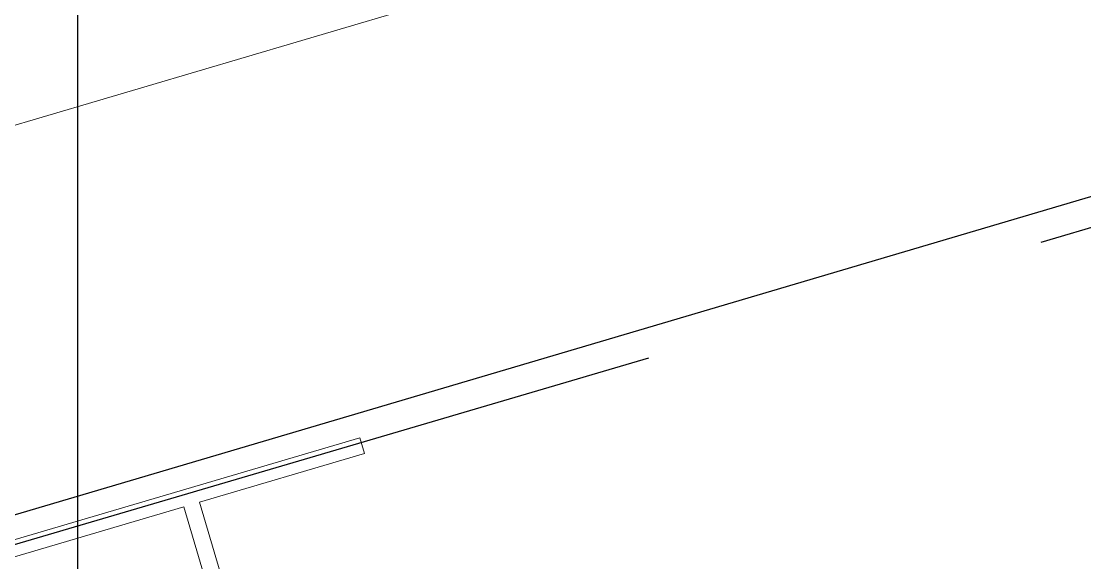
# Model space of a CAD drawing. Header units: millimetres. Extents: x 62878 to 70819, y -67946 to -61850.
# Drawn here: x 64987.08 to 65019.58, y -66897.56 to -66881.01 of the extents above; entities that cross this region are included whole.
import ezdxf

# ---------------------------------------------------------------- set-up
doc = ezdxf.new("R2010")
doc.units = ezdxf.units.MM
doc.linetypes.add('HIDDEN', pattern=[0.375, 0.25, -0.125])
for name, color, linetype, lineweight in [('Dog_dos_yeni', 63, 'Continuous', 5), ('DUVAR-yeni', 3, 'Continuous', 30), ('GOR-2', 152, 'Continuous', 20)]:
    doc.layers.add(name, color=color, linetype=linetype, lineweight=lineweight)

msp = doc.modelspace()

# ---------------------------------------------------------------- linework, layer by layer
msp.add_lwpolyline([(68896.021, -63031.435), (69030.259, -63071.184), (69185.279, -62547.653), (68892.999, -62461.107, 1.044368), (68063.198, -62298.73, 0.204375), (63106.96, -62494.783, 0.353953), (62932.94, -62997.825), (63753.185, -65779.598), (64154.954, -67142.153), (65336.723, -66792.622), (65336.7, -66829.112), (65270.535, -66829.071, 0.626789), (65270.199, -67369.071), (65531.845, -67369.234, 0.926242), (66130.088, -67369.606), (66391.733, -67369.769, 0.626743), (66392.069, -66829.769), (66326.147, -66829.728), (66326.17, -66793.238), (67506.156, -67144.128), (68467.025, -63899.086), (68625.204, -63946.037), (68896.024, -63031.423)], format="xyb")
msp.add_lwpolyline([(64988.802, -67217.803), (69083.802, -67217.803), (69083.802, -64297.803), (64988.802, -64297.803)], close=True)
at = {"layer": 'Dog_dos_yeni'}
msp.add_lwpolyline([(64981.12, -66898.553), (64997.426, -66893.746), (64997.567, -66894.225), (64992.532, -66895.71), (64995.218, -66904.822), (64994.738, -66904.964), (64992.052, -66895.851), (64986.776, -66897.407), (64989.463, -66906.519), (64988.983, -66906.66), (64986.297, -66897.548), (64981.261, -66899.033), (64981.12, -66898.553)], close=True, dxfattribs=at)
at = {"layer": 'DUVAR-yeni', "linetype": 'HIDDEN', "ltscale": 100}
msp.add_lwpolyline([(63684.776, -65547.597), (64154.953, -67142.153), (65077.082, -66870.424)], dxfattribs=at)
at = {"layer": 'GOR-2'}
msp.add_line((65079.343, -66856.877), (64696.77, -66969.855), dxfattribs=at)

doc.saveas('drawing.dxf')
